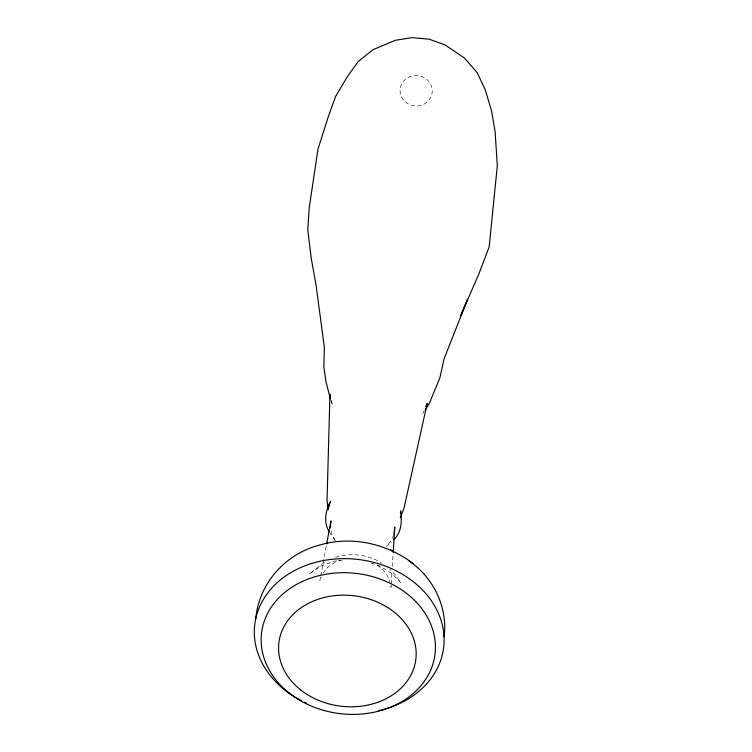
<?xml version="1.0" encoding="UTF-8"?>
<svg xmlns="http://www.w3.org/2000/svg" width="752" height="752" viewBox="0 0 752 752"><rect width="100%" height="100%" fill="white"/><g stroke="black" fill="none" stroke-linecap="round" stroke-linejoin="round"><path stroke-width="0.56" stroke-dasharray="3.76 2.82" d="M391.2 585.047L391.049 587.368L390.072 582.969M391.266 583.89L392.055 571.125M392.337 566.482L393.127 553.716M320.521 577.057L319.882 580.497L321.16 577.386M320.737 575.91L326.462 544.956M422.793 413.873L424.1 410.752M393.71 534.992L391.303 540.613L386.556 546.253L391.764 542.136M322.862 573.25L328.069 566.97L335.148 562.092L340.44 560.137M324.385 562.327L309.307 574.039L320.615 566.237L334.208 561.218L342.235 560.231M335.561 557.279C350.733 552.419 368.386 554.506 381.819 563.192M370.924 562.994L378.66 565.513L391.2 573.043L401.051 582.903L394.913 574.387L389.931 569.396M377.147 565.156C383.031 568.991 388.051 574.998 389.818 581.869M335.119 540.528L329.705 532.566M335.232 540.434L332.046 534.907L330.861 529.916M330.767 400.036L332.469 405.272L331.2 399.744M405.281 101.849A16.112 15.228 7 0 0 431.874 94.273A16.112 15.228 7 0 0 411.335 76.159A16.112 15.228 7 0 0 405.281 101.849"/><path stroke-width="1.13" d="M444.047 636.85C448.06 607.616 433.434 577.329 409.107 561.105M393.202 552.551L394.772 527.02L394.114 534.052M328.831 507.384L329.075 503.981L327.599 508.897L330.683 501.274C325.625 510.476 323.21 522.226 329.15 531.617M330.391 527.923L330.542 525.911M330.692 523.9L330.918 520.882L326.678 543.809M400.431 513.118L400.647 510.852C401.991 520.854 401.794 532.209 393.869 539.645M255.774 618.595C259.017 582.452 286.54 552.758 321.565 544.533C353.064 535.838 387.289 543.978 413.111 563.549M400.299 517.78L404.059 507.995L427.174 403.476L425.858 406.597M425.19 410.037L429.383 403.326L439.901 377.711L444.037 358.939L467.518 299.381L460.515 316.047L479.043 273.559L489.157 246.919L497.326 165.666L495.098 131.544L491.601 111.08L485.209 89.591L477.135 72.643L464.614 58.158L444.996 44.876L429.025 39.16L412.077 37.6L395.364 40.288L373.001 49.688L358.149 61.626L347.236 76.807L335.552 96.585L328.521 116.052L318.03 148.943L309.185 208.013L307.803 229.886L311.14 257.757L316.056 285.093L324.385 347.593L323.858 366.685L325.898 381.396L330.429 398.983M390.579 549.909L393.014 551.413M330.448 396.436L329.94 394.227L327.054 500.606L328.173 509.818M301.345 700.648A95.147 77.024 7 0 1 281.154 579.303A95.147 77.024 7 0 1 429.74 598.479A95.147 77.024 7 0 1 378.66 710.621M306.675 703.223A95.147 77.024 7 0 1 304.532 702.227M289.313 693.147A87.373 70.575 7 0 0 433.34 662.568A87.373 70.575 7 0 0 322.213 574.932A87.373 70.575 7 0 0 289.313 693.147M301.054 690.214A68.977 55.592 7 0 0 414.596 665.727A68.977 55.592 7 0 0 326.481 596.975A68.977 55.592 7 0 0 301.054 690.214"/></g></svg>
